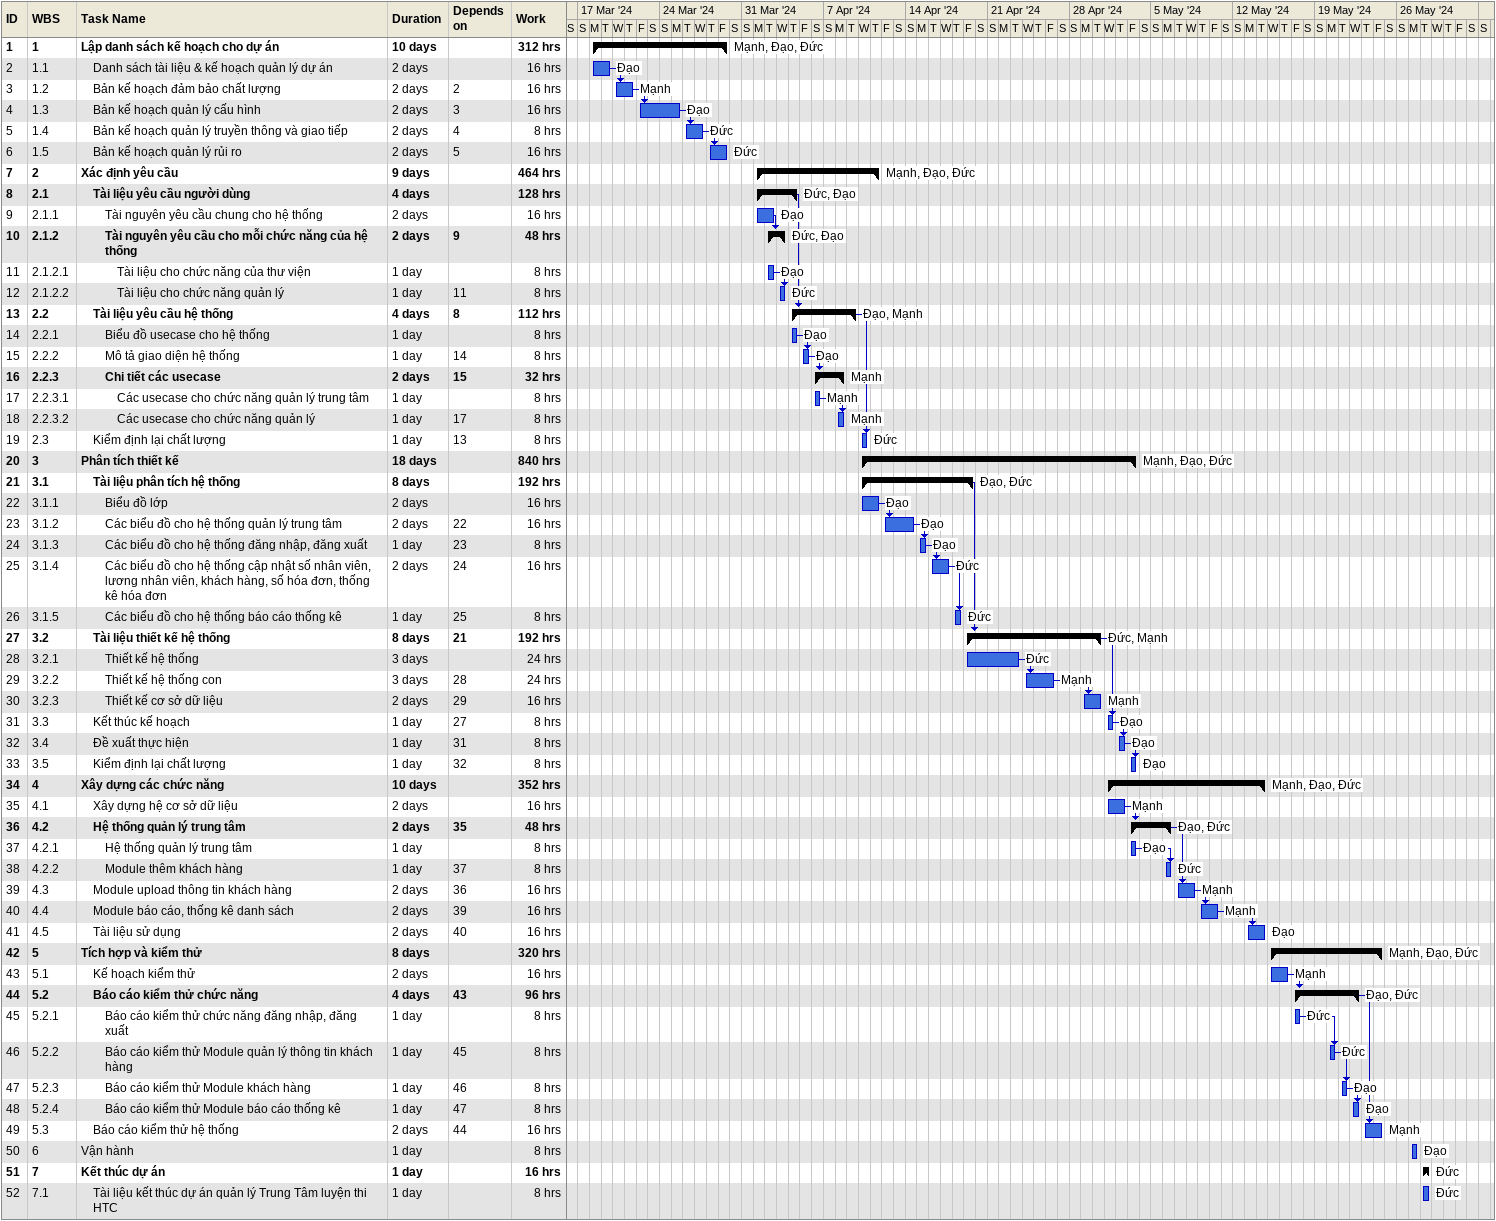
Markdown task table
| ID | WBS | Task | Duration | Start | Finish | Predecessors | Resources | Work (h) |
|---|---|---|---|---|---|---|---|---|
| 1 | 1 | **Lập danh sách kế hoạch cho dự án** | 10d | 2024-03-18 | 2024-03-29 |  | Mạnh, Đạo, Đức | 312 |
| 2 | 1.1 | Danh sách tài liệu & kế hoạch quản lý dự án | 2d | 2024-03-18 | 2024-03-19 |  | Đạo | 16 |
| 3 | 1.2 | Bản kế hoạch đảm bảo chất lượng | 2d | 2024-03-20 | 2024-03-21 | 2 | Mạnh | 16 |
| 4 | 1.3 | Bản kế hoạch quản lý cấu hình | 2d | 2024-03-22 | 2024-03-25 | 3 | Đạo | 16 |
| 5 | 1.4 | Bản kế hoạch quản lý truyền thông và giao tiếp | 2d | 2024-03-26 | 2024-03-27 | 4 | Đức | 8 |
| 6 | 1.5 | Bản kế hoạch quản lý rủi ro | 2d | 2024-03-28 | 2024-03-29 | 5 | Đức | 16 |
| 7 | 2 | **Xác định yêu cầu** | 9d | 2024-04-01 | 2024-04-11 |  | Mạnh, Đạo, Đức | 464 |
| 8 | 2.1 | **Tài liệu yêu cầu người dùng** | 4d | 2024-04-01 | 2024-04-04 |  | Đức, Đạo | 128 |
| 9 | 2.1.1 | Tài nguyên yêu cầu chung cho hệ thống | 2d | 2024-04-01 | 2024-04-02 |  | Đạo | 16 |
| 10 | 2.1.2 | **Tài nguyên yêu cầu cho mỗi chức năng của hệ thống** | 2d | 2024-04-02 | 2024-04-03 | 9 | Đức, Đạo | 48 |
| 11 | 2.1.2.1 | Tài liệu cho chức năng của thư viện | 1d | 2024-04-02 | 2024-04-02 |  | Đạo | 8 |
| 12 | 2.1.2.2 | Tài liệu cho chức năng quản lý | 1d | 2024-04-03 | 2024-04-03 | 11 | Đức | 8 |
| 13 | 2.2 | **Tài liệu yêu cầu hệ thống** | 4d | 2024-04-04 | 2024-04-09 | 8 | Đạo, Mạnh | 112 |
| 14 | 2.2.1 | Biểu đồ usecase cho hệ thống | 1d | 2024-04-04 | 2024-04-04 |  | Đạo | 8 |
| 15 | 2.2.2 | Mô tả giao diện hệ thống | 1d | 2024-04-05 | 2024-04-05 | 14 | Đạo | 8 |
| 16 | 2.2.3 | **Chi tiết các usecase** | 2d | 2024-04-06 | 2024-04-08 | 15 | Mạnh | 32 |
| 17 | 2.2.3.1 | Các usecase cho chức năng quản lý trung tâm | 1d | 2024-04-06 | 2024-04-06 |  | Mạnh | 8 |
| 18 | 2.2.3.2 | Các usecase cho chức năng quản lý | 1d | 2024-04-08 | 2024-04-08 | 17 | Mạnh | 8 |
| 19 | 2.3 | Kiểm định lại chất lượng | 1d | 2024-04-10 | 2024-04-10 | 13 | Đức | 8 |
| 20 | 3 | **Phân tích thiết kế** | 18d | 2024-04-10 | 2024-05-03 |  | Mạnh, Đạo, Đức | 840 |
| 21 | 3.1 | **Tài liệu phân tích hệ thống** | 8d | 2024-04-10 | 2024-04-19 |  | Đạo, Đức | 192 |
| 22 | 3.1.1 | Biểu đồ lớp | 2d | 2024-04-10 | 2024-04-11 |  | Đạo | 16 |
| 23 | 3.1.2 | Các biểu đồ cho hệ thống quản lý trung tâm | 2d | 2024-04-12 | 2024-04-14 | 22 | Đạo | 16 |
| 24 | 3.1.3 | Các biểu đồ cho hệ thống đăng nhập, đăng xuất | 1d | 2024-04-15 | 2024-04-15 | 23 | Đạo | 8 |
| 25 | 3.1.4 | Các biểu đồ cho hệ thống cập nhật số nhân viên, lương nhân viên, khách hàng, số hóa đơn, thống kê hóa đơn | 2d | 2024-04-16 | 2024-04-17 | 24 | Đức | 16 |
| 26 | 3.1.5 | Các biểu đồ cho hệ thống báo cáo thống kê | 1d | 2024-04-18 | 2024-04-18 | 25 | Đức | 8 |
| 27 | 3.2 | **Tài liệu thiết kế hệ thống** | 8d | 2024-04-19 | 2024-04-30 | 21 | Đức, Mạnh | 192 |
| 28 | 3.2.1 | Thiết kế hệ thống | 3d | 2024-04-19 | 2024-04-23 |  | Đức | 24 |
| 29 | 3.2.2 | Thiết kế hệ thống con | 3d | 2024-04-24 | 2024-04-26 | 28 | Mạnh | 24 |
| 30 | 3.2.3 | Thiết kế cơ sở dữ liệu | 2d | 2024-04-29 | 2024-04-30 | 29 | Mạnh | 16 |
| 31 | 3.3 | Kết thúc kế hoạch | 1d | 2024-05-01 | 2024-05-01 | 27 | Đạo | 8 |
| 32 | 3.4 | Đề xuất thực hiện | 1d | 2024-05-02 | 2024-05-02 | 31 | Đạo | 8 |
| 33 | 3.5 | Kiểm định lại chất lượng | 1d | 2024-05-03 | 2024-05-03 | 32 | Đạo | 8 |
| 34 | 4 | **Xây dựng các chức năng** | 10d | 2024-05-01 | 2024-05-14 |  | Mạnh, Đạo, Đức | 352 |
| 35 | 4.1 | Xây dựng hệ cơ sở dữ liệu | 2d | 2024-05-01 | 2024-05-02 |  | Mạnh | 16 |
| 36 | 4.2 | **Hệ thống quản lý trung tâm** | 2d | 2024-05-03 | 2024-05-06 | 35 | Đạo, Đức | 48 |
| 37 | 4.2.1 | Hệ thống quản lý trung tâm | 1d | 2024-05-03 | 2024-05-03 |  | Đạo | 8 |
| 38 | 4.2.2 | Module thêm khách hàng | 1d | 2024-05-06 | 2024-05-06 | 37 | Đức | 8 |
| 39 | 4.3 | Module upload thông tin khách hàng | 2d | 2024-05-07 | 2024-05-08 | 36 | Mạnh | 16 |
| 40 | 4.4 | Module báo cáo, thống kê danh sách | 2d | 2024-05-09 | 2024-05-10 | 39 | Mạnh | 16 |
| 41 | 4.5 | Tài liệu sử dụng | 2d | 2024-05-13 | 2024-05-14 | 40 | Đạo | 16 |
| 42 | 5 | **Tích hợp và kiểm thử** | 8d | 2024-05-15 | 2024-05-24 |  | Mạnh, Đạo, Đức | 320 |
| 43 | 5.1 | Kế hoạch kiểm thử | 2d | 2024-05-15 | 2024-05-16 |  | Mạnh | 16 |
| 44 | 5.2 | **Báo cáo kiểm thử chức năng** | 4d | 2024-05-17 | 2024-05-22 | 43 | Đạo, Đức | 96 |
| 45 | 5.2.1 | Báo cáo kiểm thử chức năng đăng nhập, đăng xuất | 1d | 2024-05-17 | 2024-05-17 |  | Đức | 8 |
| 46 | 5.2.2 | Báo cáo kiểm thử Module quản lý thông tin khách hàng | 1d | 2024-05-20 | 2024-05-20 | 45 | Đức | 8 |
| 47 | 5.2.3 | Báo cáo kiểm thử Module khách hàng | 1d | 2024-05-21 | 2024-05-21 | 46 | Đạo | 8 |
| 48 | 5.2.4 | Báo cáo kiểm thử Module báo cáo thống kê | 1d | 2024-05-22 | 2024-05-22 | 47 | Đạo | 8 |
| 49 | 5.3 | Báo cáo kiểm thử hệ thống | 2d | 2024-05-23 | 2024-05-24 | 44 | Mạnh | 16 |
| 50 | 6 | Vận hành | 1d | 2024-05-27 | 2024-05-27 |  | Đạo | 8 |
| 51 | 7 | **Kết thúc dự án** | 1d | 2024-05-28 | 2024-05-28 |  | Đức | 16 |
| 52 | 7.1 | Tài liệu kết thúc dự án quản lý Trung Tâm luyện thi HTC | 1d | 2024-05-28 | 2024-05-28 |  | Đức | 8 |
